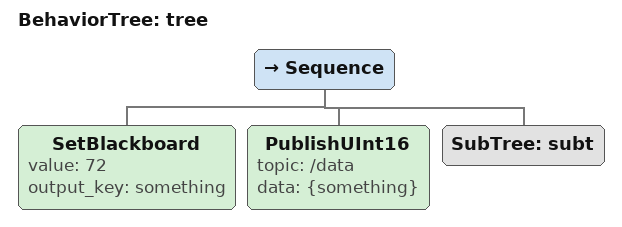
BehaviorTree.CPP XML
<?xml version="1.0" encoding="UTF-8"?>
<root BTCPP_format="4"
      main_tree_to_execute="tree">
  <include path="test2.xml"/>

  <BehaviorTree ID="tree">
    <Sequence>
      <SetBlackboard value="72"
                     output_key="something"/>
      <PublishUInt16 topic="/data"
                     data="{something}"/>
      <SubTree ID="subt"/>
    </Sequence>
  </BehaviorTree>

</root>
